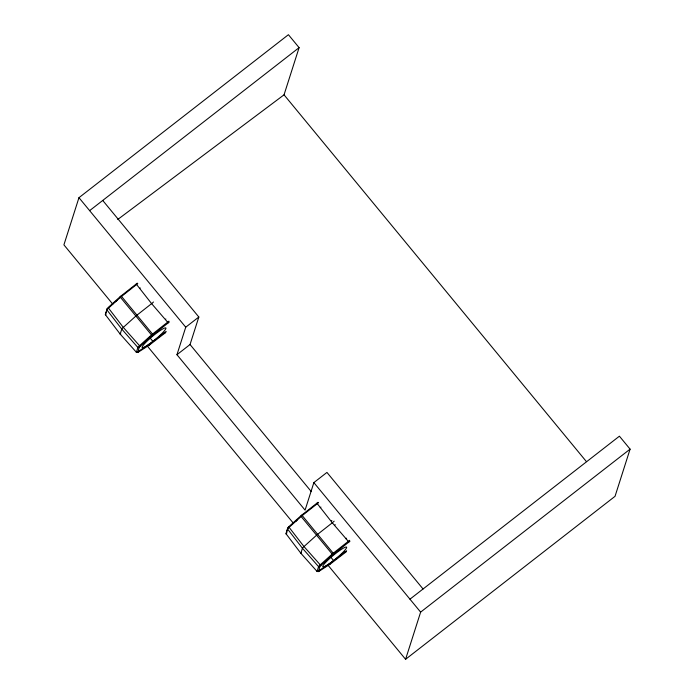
<?xml version="1.0" encoding="UTF-8"?>
<svg xmlns="http://www.w3.org/2000/svg" width="694" height="694" viewBox="0 0 694 694"><rect width="100%" height="100%" fill="white"/><g stroke="black" fill="none" stroke-linecap="round" stroke-linejoin="round"><path stroke-width="1.04" d="M117.746 219.478L284.037 94.826L299.097 47.652L288.418 34.7L78.96 197.686L63.909 244.861L112.818 304.189M107.388 308.257L105.349 314.625L120.175 334.083L136.38 352.257C139.225 353.801 137.776 347.477 140.205 346.332L152.654 335.133L168.191 322.91A4.225 0.573 -39.5 0 0 169.319 321.981M136.38 352.257L137.898 347.494A3.392 0.434 -39.8 0 1 139.416 345.794L152.038 334.439L167.714 322.111A3.392 0.494 -39.1 0 0 168.885 321.14M423.054 588.989L326.952 472.423L313.862 482.608L305.082 510.133L176.953 354.712L185.732 327.195L198.831 317.011L102.729 200.445M176.953 354.712L190.043 344.528L198.831 317.011M288.079 527.423L286.041 533.79L300.858 553.257L317.063 571.422C319.908 572.966 318.459 566.642 320.897 565.497L333.337 554.298L348.874 542.075A4.225 0.573 -39.5 0 0 350.002 541.146M327.742 564.881L405.582 659.3L420.633 612.125L630.091 449.139L619.412 436.188L409.963 599.174M630.091 449.139L615.04 496.314L405.582 659.3M286.934 532.584L286.422 532.758M138.366 352.118L149.522 344.961L164.946 333.085A4.225 0.573 -39.5 0 1 165.554 332.634L165.814 332.443M149.019 345.308L148.143 345.083L137.464 351.919A3.392 0.46 -40 0 1 136.371 352.257M319.049 571.283L330.205 564.127L345.629 552.251A4.225 0.573 -39.5 0 1 346.237 551.799L346.506 551.609M329.711 564.474L328.826 564.248L318.156 571.084A3.392 0.46 -40 0 1 317.063 571.422L318.581 566.66A3.392 0.434 -39.8 0 1 320.099 564.959L332.73 553.612L348.405 541.277A3.392 0.494 -39.1 0 0 349.576 540.305M288.687 526.807L303.981 546.56L320.836 565.506M108.177 307.485L120.626 296.277L136.484 283.803A4.147 0.555 -39.5 0 0 137.273 283.135M288.86 526.651L301.309 515.442L317.167 502.968A4.147 0.555 -39.5 0 0 317.956 502.309M137.776 283.612L121.597 296.381A3.392 0.486 -39.5 0 0 120.348 297.44L108.42 308.188A3.392 0.477 -39.1 0 0 106.902 309.888L105.375 314.651A3.392 0.442 -39 0 0 106.009 314.59M318.563 502.69L302.28 515.547A3.392 0.486 -39.5 0 0 301.031 516.605L289.103 527.353A3.392 0.477 -39.1 0 0 287.585 529.054L302.454 548.26L318.607 566.686L319.752 566.772M107.032 308.752L106.867 309.854L121.771 329.095L137.924 347.521L139.069 347.607M287.724 527.926L286.058 533.816A3.392 0.442 -39 0 0 286.691 533.755M89.639 210.638L299.097 47.652M148.143 345.083A3.392 0.486 -39.7 0 0 149.331 344.241L164.339 332.678A3.392 0.434 -38.9 0 1 166.23 331.454M328.835 564.248A3.392 0.486 -39.7 0 0 330.014 563.407L345.031 551.843A3.392 0.434 -38.9 0 1 346.653 550.75M137.638 352.483L138.314 352.153L137.464 351.919M318.312 571.648L318.997 571.318L318.156 571.084M152.021 335.575L120.045 296.841M140.093 346.323L123.298 327.394L108.117 307.633M332.747 554.749L300.728 516.041M164.808 333.103L164.391 332.738M149.809 344.675L149.357 344.276M345.456 552.251L345.057 551.877M330.483 563.832L330.014 563.407M136.25 284.054L151.613 303.634L168.182 322.831M121.138 295.939L153.062 334.716M316.941 503.219L332.296 522.799L348.865 541.997M301.821 515.104L333.753 553.881M284.037 94.826L586.447 461.64M78.96 197.686L185.732 327.195M313.862 482.608L420.633 612.125M190.043 344.528L311.285 491.586M149.453 337.215L152.862 341.353M330.821 557.213L333.554 560.518M147.258 345.968L293.293 523.103M295.557 521.61A15.415 2.082 -39.5 0 1 297.041 520.214M301.569 553.144A3.383 0.46 -39.5 0 1 300.858 553.257L302.454 548.26A3.383 0.46 -39.5 0 1 303.981 546.56L316.412 535.352A3.392 0.46 -39.5 0 1 317.661 534.302L332.296 522.799A3.383 0.46 -39.5 0 0 334.17 521.159M331.888 520.604A8.502 1.293 -34.6 0 1 331.368 520.968M320.932 507.106A8.467 1.145 -39.5 0 1 320.22 507.678M346.558 538.188A8.467 1.145 -39.5 0 1 345.846 538.77M335.271 524.707A8.502 0.989 -44.4 0 1 334.812 525.15M115.594 301.751A15.415 2.082 -39.5 0 1 117.139 300.337M120.773 334.04A3.383 0.46 -39.5 0 1 120.175 334.083L121.771 329.095A3.383 0.46 -39.5 0 1 123.298 327.394L135.72 316.186A3.392 0.46 -39.5 0 1 136.97 315.137L151.613 303.634A3.383 0.46 -39.5 0 0 153.478 301.994M140.24 287.941A8.467 1.145 -39.5 0 1 139.772 288.322M165.866 319.023A8.467 1.145 -39.5 0 1 165.632 319.214M329.633 563.415A15.415 2.082 -39.5 0 0 346.61 547.176A15.415 2.082 -39.5 0 0 327.828 560.231A15.415 2.082 -39.5 0 0 329.633 563.415M148.95 344.241A15.415 2.082 -39.5 0 0 165.927 328.01A15.415 2.082 -39.5 0 0 147.145 341.066A15.415 2.082 -39.5 0 0 148.95 344.241"/></g></svg>
